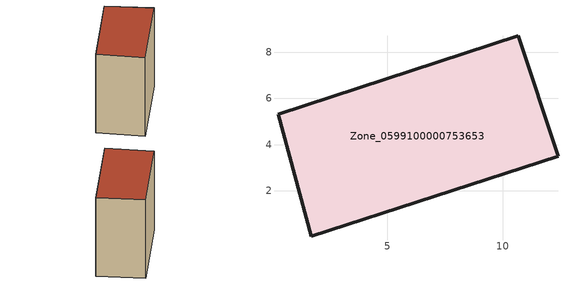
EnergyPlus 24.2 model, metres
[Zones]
Zone_0599100000753653
 floor ground (C_G): 12.4,3.49 1.71,0.03 0.26,5.31 10.68,8.72 z3.7
 wall outside (C_F): 0.26,5.31 1.71,0.03 12.4,3.49 10.68,8.72 0.26,5.31 z3.7:13.49
 roof outside (C_R): 1.71,0.03 12.4,3.49 10.68,8.72 0.26,5.31 z13.49
[BUILDING]
Pand.0599100000753653: North Axis=0; Terrain=City; Loads Convergence Tolerance Value=0.04; Temperature Convergence Tolerance Value=0.4; Solar Distribution=FullExterior; Maximum Number of Warmup Days=25; Minimum Number of Warmup Days=1
[Site:Location]
Rotterdam.The.Hague.AP_ZH_NLD Design_Conditions: Latitude=51.96; Longitude=4.45; Time Zone=1; Elevation=-4.5
[SITE:GROUNDTEMPERATURE:BUILDINGSURFACE]
18, 18, 18, 18, 18, 18, 18, 18, 18, 18, 18, 18
[MATERIAL] Thermal Absorptance=0.9; Solar Absorptance=0.7; Visible Absorptance=0.7
Name | Roughness | Thickness | Conductivity | Density | Specific Heat
G.TI.2006-2014 | MediumSmooth | 0.15 | 0.06 | 540 | 1210
F.TI.2006-2014 | Rough | 0.3 | 0.12 | 1920 | 840
R.TI.2006-2014 | MediumRough | 0.2 | 0.08 | 1500 | 1000
[CONSTRUCTION]
C_G: G.TI.2006-2014
C_F: F.TI.2006-2014
C_R: R.TI.2006-2014
[ZONE]
Zone_0599100000753653: Type=1; Multiplier=1; Ceiling Height=Autocalculate; Volume=Autocalculate; Floor Area=autocalculate; Part of Total Floor Area=Yes
[ZONEINFILTRATION:DESIGNFLOWRATE]
Infil_Zone_0599100000753653: Zone or ZoneList or Space or SpaceList=Zone_0599100000753653; Schedule=AlwaysOn; Design Flow Rate Calculation Method=Flow/Area; Flow Rate per Floor Area=0.0015; Constant Term Coefficient=1; Temperature Term Coefficient=0; Velocity Term Coefficient=0; Velocity Squared Term Coefficient=0
[HVACTEMPLATE:ZONE:IDEALLOADSAIRSYSTEM]
Zone_0599100000753653: Maximum Heating Supply Air Temperature=50; Minimum Cooling Supply Air Temperature=13; Maximum Heating Supply Air Humidity Ratio=0.0156; Minimum Cooling Supply Air Humidity Ratio=0.0077; Heating Limit=NoLimit; Cooling Limit=NoLimit; Dehumidification Control Type=ConstantSensibleHeatRatio; Cooling Sensible Heat Ratio=0.7; Dehumidification Setpoint=60; Humidification Control Type=None; Humidification Setpoint=30; Outdoor Air Method=None; Outdoor Air Flow Rate per Person=0.00944; Outdoor Air Flow Rate per Zone Floor Area=0; Outdoor Air Flow Rate per Zone=0; Demand Controlled Ventilation Type=None; Outdoor Air Economizer Type=NoEconomizer; Heat Recovery Type=None; Sensible Heat Recovery Effectiveness=0.7; Latent Heat Recovery Effectiveness=0.65
[ZONECONTROL:THERMOSTAT]
ThermostatControl_Zone_0599100000753653: Zone or ZoneList=Zone_0599100000753653; Control Type Schedule=DualSetpointControlType; Control 1=Thermostat_Zone_0599100000753653; Temperature Difference Between Cutout And Setpoint=0
[THERMOSTATSETPOINT:DUALSETPOINT]
Thermostat_Zone_0599100000753653: Heating Setpoint Temperature Schedule=HeatingSetpoint_Zone_0599100000753653; Cooling Setpoint Temperature Schedule=CoolingSetpoint_Zone_0599100000753653
[SCHEDULE:COMPACT]
HeatingSetpoint_Zone_0599100000753653: Through: 12/31, For: AllDays, Until: 24:00, 21
CoolingSetpoint_Zone_0599100000753653: Through: 12/31, For: AllDays, Until: 24:00, 24
DualSetpointControlType: Through: 12/31, For: AllDays, Until: 24:00, 4
AlwaysOn: Through: 12/31, For: AllDays, Until: 24:00, 1
